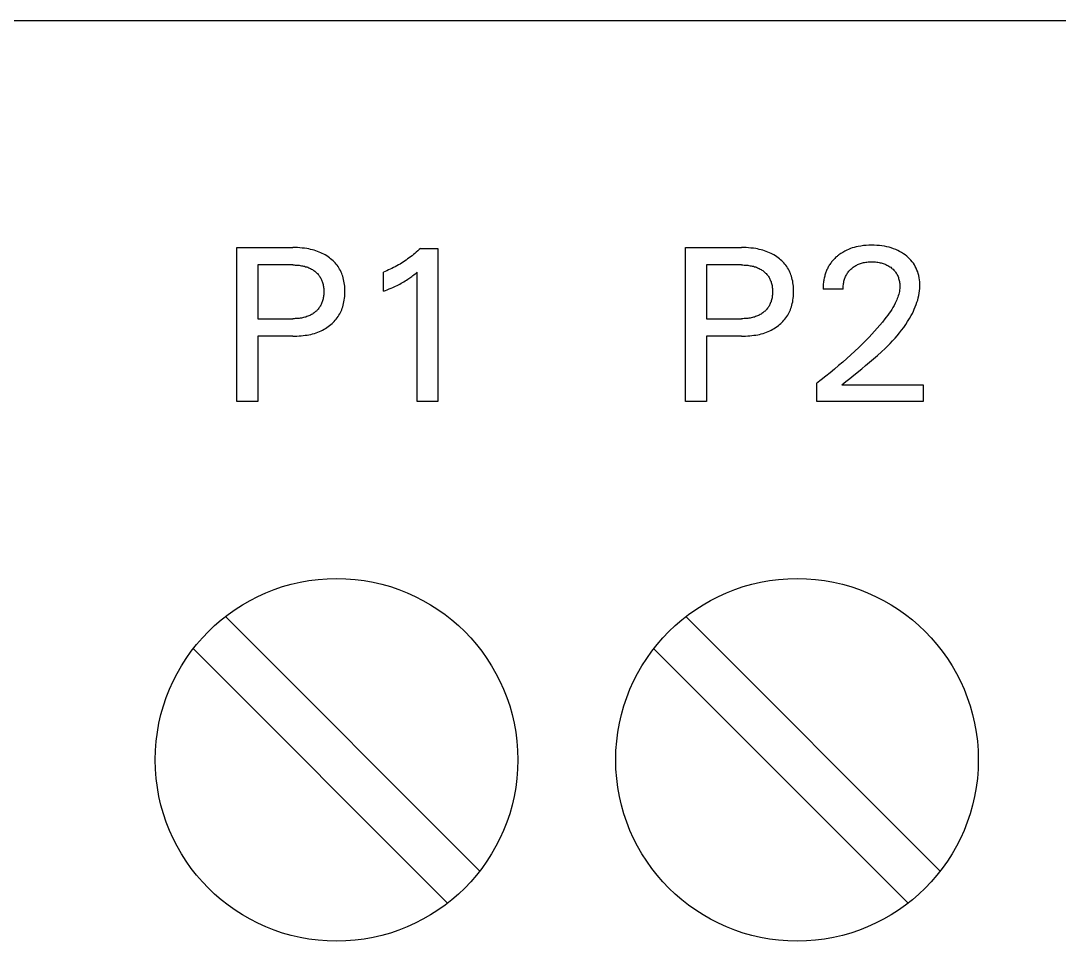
# Model space of a CAD drawing. Extents: x 0 to 420, y 0 to 297.
# Drawn here: x 143.66 to 155.12, y 243.52 to 253.67 of the extents above; entities that cross this region are included whole.
import ezdxf

# ---------------------------------------------------------------- set-up
doc = ezdxf.new("R2010")
doc.units = 0
doc.header["$LTSCALE"] = 23.1
doc.layers.add('10000_FRONT', color=7, linetype='CONTINUOUS')

msp = doc.modelspace()

# ---------------------------------------------------------------- linework, layer by layer
at = {"layer": '10000_FRONT', "color": 7, "linetype": 'CONTINUOUS'}
for p, q in [((207.298, 253.673), (137.798, 253.673)), ((146.048, 249.473), (146.048, 251.173)), ((146.048, 251.173), (146.666, 251.173)), ((146.692, 251.172), (146.666, 251.173)), ((146.718, 251.171), (146.692, 251.172)), ((146.744, 251.17), (146.718, 251.171)), ((146.77, 251.167), (146.744, 251.17)), ((146.796, 251.164), (146.77, 251.167)), ((146.822, 251.16), (146.796, 251.164)), ((146.842, 251.156), (146.822, 251.16)), ((146.862, 251.152), (146.842, 251.156)), ((146.881, 251.147), (146.862, 251.152)), ((146.9, 251.142), (146.881, 251.147)), ((146.919, 251.136), (146.9, 251.142)), ((146.938, 251.13), (146.919, 251.136)), ((146.957, 251.122), (146.938, 251.13)), ((146.974, 251.115), (146.957, 251.122)), ((148.028, 251.121), (148.012, 251.108)), ((148.043, 251.135), (148.028, 251.121)), ((148.058, 251.149), (148.043, 251.135)), ((148.073, 251.163), (148.058, 251.149)), ((148.073, 251.163), (148.266, 251.163)), ((148.266, 251.163), (148.266, 249.473)), ((150.998, 249.473), (150.998, 251.173)), ((150.998, 251.173), (151.616, 251.173)), ((151.642, 251.172), (151.616, 251.173)), ((151.668, 251.171), (151.642, 251.172)), ((151.694, 251.17), (151.668, 251.171)), ((151.72, 251.167), (151.694, 251.17)), ((151.746, 251.164), (151.72, 251.167)), ((151.772, 251.16), (151.746, 251.164)), ((151.792, 251.156), (151.772, 251.16)), ((151.812, 251.152), (151.792, 251.156)), ((151.831, 251.147), (151.812, 251.152)), ((151.85, 251.142), (151.831, 251.147)), ((151.869, 251.136), (151.85, 251.142)), ((151.888, 251.13), (151.869, 251.136)), ((151.907, 251.122), (151.888, 251.13)), ((151.924, 251.115), (151.907, 251.122)), ((152.732, 251.119), (152.71, 251.106)), ((152.754, 251.132), (152.732, 251.119)), ((152.776, 251.143), (152.754, 251.132)), ((152.797, 251.152), (152.776, 251.143)), ((152.817, 251.16), (152.797, 251.152)), ((152.838, 251.168), (152.817, 251.16)), ((152.86, 251.174), (152.838, 251.168)), ((152.881, 251.18), (152.86, 251.174)), ((152.903, 251.184), (152.881, 251.18)), ((152.932, 251.189), (152.903, 251.184)), ((152.961, 251.193), (152.932, 251.189)), ((152.99, 251.196), (152.961, 251.193)), ((153.02, 251.197), (152.99, 251.196)), ((153.049, 251.198), (153.02, 251.197)), ((153.078, 251.198), (153.049, 251.198)), ((153.107, 251.196), (153.078, 251.198)), ((153.136, 251.194), (153.107, 251.196)), ((153.164, 251.19), (153.136, 251.194)), ((153.193, 251.186), (153.164, 251.19)), ((153.218, 251.181), (153.193, 251.186)), ((153.243, 251.175), (153.218, 251.181)), ((153.268, 251.168), (153.243, 251.175)), ((153.293, 251.159), (153.268, 251.168)), ((153.317, 251.15), (153.293, 251.159)), ((153.339, 251.14), (153.317, 251.15)), ((153.36, 251.129), (153.339, 251.14)), ((153.381, 251.117), (153.36, 251.129)), ((146.991, 251.107), (146.974, 251.115)), ((147.007, 251.099), (146.991, 251.107)), ((147.023, 251.09), (147.007, 251.099)), ((147.039, 251.08), (147.023, 251.09)), ((147.054, 251.07), (147.039, 251.08)), ((147.069, 251.059), (147.054, 251.07)), ((147.083, 251.049), (147.069, 251.059)), ((147.096, 251.038), (147.083, 251.049)), ((147.109, 251.026), (147.096, 251.038)), ((147.121, 251.015), (147.109, 251.026)), ((147.133, 251.002), (147.121, 251.015)), ((147.882, 251.012), (147.865, 251.001)), ((147.899, 251.023), (147.882, 251.012)), ((147.916, 251.034), (147.899, 251.023)), ((147.932, 251.046), (147.916, 251.034)), ((147.948, 251.057), (147.932, 251.046)), ((147.965, 251.07), (147.948, 251.057)), ((147.981, 251.082), (147.965, 251.07)), ((147.997, 251.095), (147.981, 251.082)), ((148.012, 251.108), (147.997, 251.095)), ((151.941, 251.107), (151.924, 251.115)), ((151.957, 251.099), (151.941, 251.107)), ((151.973, 251.09), (151.957, 251.099)), ((151.989, 251.08), (151.973, 251.09)), ((152.004, 251.07), (151.989, 251.08)), ((152.019, 251.059), (152.004, 251.07)), ((152.033, 251.049), (152.019, 251.059)), ((152.046, 251.038), (152.033, 251.049)), ((152.059, 251.026), (152.046, 251.038)), ((152.071, 251.015), (152.059, 251.026)), ((152.083, 251.002), (152.071, 251.015)), ((152.603, 251.004), (152.596, 250.995)), ((152.609, 251.013), (152.603, 251.004)), ((152.616, 251.021), (152.609, 251.013)), ((152.623, 251.029), (152.616, 251.021)), ((152.631, 251.037), (152.623, 251.029)), ((152.638, 251.045), (152.631, 251.037)), ((152.646, 251.053), (152.638, 251.045)), ((152.654, 251.061), (152.646, 251.053)), ((152.662, 251.068), (152.654, 251.061)), ((152.67, 251.075), (152.662, 251.068)), ((152.676, 251.08), (152.67, 251.075)), ((152.683, 251.086), (152.676, 251.08)), ((152.69, 251.091), (152.683, 251.086)), ((152.71, 251.106), (152.69, 251.091)), ((152.95, 251.003), (152.962, 251.006)), ((152.962, 251.006), (152.974, 251.008)), ((152.974, 251.008), (152.986, 251.01)), ((152.986, 251.01), (152.999, 251.012)), ((152.999, 251.012), (153.011, 251.013)), ((153.011, 251.013), (153.024, 251.014)), ((153.024, 251.014), (153.037, 251.015)), ((153.037, 251.015), (153.049, 251.015)), ((153.049, 251.015), (153.064, 251.015)), ((153.064, 251.015), (153.078, 251.014)), ((153.078, 251.014), (153.092, 251.013)), ((153.092, 251.013), (153.107, 251.012)), ((153.107, 251.012), (153.121, 251.01)), ((153.121, 251.01), (153.135, 251.007)), ((153.135, 251.007), (153.146, 251.005)), ((153.146, 251.005), (153.157, 251.002)), ((153.402, 251.104), (153.381, 251.117)), ((153.422, 251.09), (153.402, 251.104)), ((153.439, 251.076), (153.422, 251.09)), ((153.455, 251.062), (153.439, 251.076)), ((153.47, 251.047), (153.455, 251.062)), ((153.485, 251.032), (153.47, 251.047)), ((153.499, 251.015), (153.485, 251.032)), ((153.511, 250.998), (153.499, 251.015)), ((146.28, 250.98), (146.28, 250.387)), ((146.666, 250.98), (146.28, 250.98)), ((146.666, 250.98), (146.679, 250.98)), ((146.679, 250.98), (146.693, 250.979)), ((146.693, 250.979), (146.706, 250.979)), ((146.706, 250.979), (146.72, 250.978)), ((146.72, 250.978), (146.734, 250.976)), ((146.734, 250.976), (146.747, 250.974)), ((146.747, 250.974), (146.761, 250.972)), ((146.761, 250.972), (146.772, 250.97)), ((146.772, 250.97), (146.784, 250.968)), ((146.784, 250.968), (146.796, 250.965)), ((146.796, 250.965), (146.807, 250.961)), ((146.807, 250.961), (146.819, 250.958)), ((146.819, 250.958), (146.83, 250.954)), ((146.83, 250.954), (146.841, 250.949)), ((146.841, 250.949), (146.851, 250.945)), ((146.851, 250.945), (146.861, 250.94)), ((146.861, 250.94), (146.871, 250.935)), ((146.871, 250.935), (146.881, 250.93)), ((146.881, 250.93), (146.89, 250.924)), ((146.89, 250.924), (146.899, 250.918)), ((146.899, 250.918), (146.908, 250.911)), ((146.908, 250.911), (146.916, 250.905)), ((146.916, 250.905), (146.923, 250.898)), ((146.923, 250.898), (146.931, 250.891)), ((146.931, 250.891), (146.938, 250.884)), ((147.144, 250.989), (147.133, 251.002)), ((147.154, 250.976), (147.144, 250.989)), ((147.164, 250.962), (147.154, 250.976)), ((147.174, 250.948), (147.164, 250.962)), ((147.182, 250.933), (147.174, 250.948)), ((147.19, 250.918), (147.182, 250.933)), ((147.198, 250.902), (147.19, 250.918)), ((147.205, 250.887), (147.198, 250.902)), ((147.685, 250.909), (147.666, 250.902)), ((147.666, 250.69), (147.666, 250.902)), ((147.703, 250.917), (147.685, 250.909)), ((147.722, 250.925), (147.703, 250.917)), ((147.74, 250.933), (147.722, 250.925)), ((147.759, 250.942), (147.74, 250.933)), ((147.777, 250.951), (147.759, 250.942)), ((147.795, 250.961), (147.777, 250.951)), ((147.813, 250.97), (147.795, 250.961)), ((147.83, 250.98), (147.813, 250.97)), ((147.848, 250.99), (147.83, 250.98)), ((147.865, 251.001), (147.848, 250.99)), ((148.014, 250.881), (148.026, 250.89)), ((148.026, 250.89), (148.038, 250.9)), ((148.038, 249.473), (148.038, 250.9)), ((151.23, 250.98), (151.23, 250.387)), ((151.616, 250.98), (151.23, 250.98)), ((151.616, 250.98), (151.629, 250.98)), ((151.629, 250.98), (151.643, 250.979)), ((151.643, 250.979), (151.656, 250.979)), ((151.656, 250.979), (151.67, 250.978)), ((151.67, 250.978), (151.684, 250.976)), ((151.684, 250.976), (151.697, 250.974)), ((151.697, 250.974), (151.711, 250.972)), ((151.711, 250.972), (151.722, 250.97)), ((151.722, 250.97), (151.734, 250.968)), ((151.734, 250.968), (151.746, 250.965)), ((151.746, 250.965), (151.757, 250.961)), ((151.757, 250.961), (151.769, 250.958)), ((151.769, 250.958), (151.78, 250.954)), ((151.78, 250.954), (151.791, 250.949)), ((151.791, 250.949), (151.801, 250.945)), ((151.801, 250.945), (151.811, 250.94)), ((151.811, 250.94), (151.821, 250.935)), ((151.821, 250.935), (151.831, 250.93)), ((151.831, 250.93), (151.84, 250.924)), ((151.84, 250.924), (151.849, 250.918)), ((151.849, 250.918), (151.858, 250.911)), ((151.858, 250.911), (151.866, 250.905)), ((151.866, 250.905), (151.873, 250.898)), ((151.873, 250.898), (151.881, 250.891)), ((151.881, 250.891), (151.888, 250.884)), ((152.094, 250.989), (152.083, 251.002)), ((152.104, 250.976), (152.094, 250.989)), ((152.114, 250.962), (152.104, 250.976)), ((152.124, 250.948), (152.114, 250.962)), ((152.132, 250.933), (152.124, 250.948)), ((152.14, 250.918), (152.132, 250.933)), ((152.148, 250.902), (152.14, 250.918)), ((152.155, 250.887), (152.148, 250.902)), ((152.546, 250.899), (152.542, 250.888)), ((152.55, 250.909), (152.546, 250.899)), ((152.554, 250.919), (152.55, 250.909)), ((152.558, 250.929), (152.554, 250.919)), ((152.563, 250.939), (152.558, 250.929)), ((152.568, 250.949), (152.563, 250.939)), ((152.573, 250.958), (152.568, 250.949)), ((152.579, 250.968), (152.573, 250.958)), ((152.584, 250.977), (152.579, 250.968)), ((152.59, 250.986), (152.584, 250.977)), ((152.596, 250.995), (152.59, 250.986)), ((152.78, 250.883), (152.786, 250.892)), ((152.786, 250.892), (152.793, 250.901)), ((152.793, 250.901), (152.8, 250.91)), ((152.8, 250.91), (152.807, 250.918)), ((152.807, 250.918), (152.814, 250.926)), ((152.814, 250.926), (152.822, 250.934)), ((152.822, 250.934), (152.831, 250.942)), ((152.831, 250.942), (152.839, 250.949)), ((152.839, 250.949), (152.848, 250.956)), ((152.848, 250.956), (152.857, 250.962)), ((152.857, 250.962), (152.866, 250.968)), ((152.866, 250.968), (152.876, 250.974)), ((152.876, 250.974), (152.886, 250.979)), ((152.886, 250.979), (152.896, 250.984)), ((152.896, 250.984), (152.907, 250.989)), ((152.907, 250.989), (152.917, 250.993)), ((152.917, 250.993), (152.928, 250.997)), ((152.928, 250.997), (152.939, 251)), ((152.939, 251), (152.95, 251.003)), ((153.157, 251.002), (153.167, 250.999)), ((153.167, 250.999), (153.178, 250.996)), ((153.178, 250.996), (153.188, 250.993)), ((153.188, 250.993), (153.199, 250.989)), ((153.199, 250.989), (153.209, 250.984)), ((153.209, 250.984), (153.22, 250.979)), ((153.22, 250.979), (153.231, 250.973)), ((153.231, 250.973), (153.241, 250.967)), ((153.241, 250.967), (153.251, 250.961)), ((153.251, 250.961), (153.261, 250.954)), ((153.261, 250.954), (153.271, 250.946)), ((153.271, 250.946), (153.279, 250.939)), ((153.279, 250.939), (153.287, 250.932)), ((153.287, 250.932), (153.295, 250.924)), ((153.295, 250.924), (153.302, 250.916)), ((153.302, 250.916), (153.309, 250.908)), ((153.309, 250.908), (153.316, 250.899)), ((153.316, 250.899), (153.322, 250.89)), ((153.322, 250.89), (153.328, 250.881)), ((153.523, 250.98), (153.511, 250.998)), ((153.533, 250.962), (153.523, 250.98)), ((153.543, 250.943), (153.533, 250.962)), ((153.551, 250.924), (153.543, 250.943)), ((153.559, 250.904), (153.551, 250.924)), ((153.565, 250.884), (153.559, 250.904)), ((146.938, 250.884), (146.945, 250.876)), ((146.945, 250.876), (146.951, 250.868)), ((146.951, 250.868), (146.958, 250.86)), ((146.958, 250.86), (146.963, 250.852)), ((146.963, 250.852), (146.969, 250.843)), ((146.969, 250.843), (146.974, 250.834)), ((146.974, 250.834), (146.979, 250.825)), ((146.979, 250.825), (146.983, 250.816)), ((146.983, 250.816), (146.987, 250.806)), ((146.987, 250.806), (146.991, 250.797)), ((146.991, 250.797), (146.994, 250.787)), ((146.994, 250.787), (146.997, 250.777)), ((146.997, 250.777), (146.999, 250.766)), ((147.211, 250.871), (147.205, 250.887)), ((147.216, 250.855), (147.211, 250.871)), ((147.221, 250.838), (147.216, 250.855)), ((147.226, 250.82), (147.221, 250.838)), ((147.23, 250.801), (147.226, 250.82)), ((147.233, 250.783), (147.23, 250.801)), ((147.236, 250.764), (147.233, 250.783)), ((147.845, 250.77), (147.86, 250.778)), ((147.86, 250.778), (147.875, 250.786)), ((147.875, 250.786), (147.891, 250.795)), ((147.891, 250.795), (147.906, 250.804)), ((147.906, 250.804), (147.921, 250.814)), ((147.921, 250.814), (147.936, 250.823)), ((147.936, 250.823), (147.946, 250.83)), ((147.946, 250.83), (147.957, 250.838)), ((147.957, 250.838), (147.967, 250.845)), ((147.967, 250.845), (147.979, 250.854)), ((147.979, 250.854), (147.99, 250.862)), ((147.99, 250.862), (148.001, 250.871)), ((148.001, 250.871), (148.014, 250.881)), ((151.888, 250.884), (151.895, 250.876)), ((151.895, 250.876), (151.901, 250.868)), ((151.901, 250.868), (151.908, 250.86)), ((151.908, 250.86), (151.913, 250.852)), ((151.913, 250.852), (151.919, 250.843)), ((151.919, 250.843), (151.924, 250.834)), ((151.924, 250.834), (151.929, 250.825)), ((151.929, 250.825), (151.933, 250.816)), ((151.933, 250.816), (151.937, 250.806)), ((151.937, 250.806), (151.941, 250.797)), ((151.941, 250.797), (151.944, 250.787)), ((151.944, 250.787), (151.947, 250.777)), ((151.947, 250.777), (151.949, 250.766)), ((152.161, 250.871), (152.155, 250.887)), ((152.166, 250.855), (152.161, 250.871)), ((152.171, 250.838), (152.166, 250.855)), ((152.176, 250.82), (152.171, 250.838)), ((152.18, 250.801), (152.176, 250.82)), ((152.183, 250.783), (152.18, 250.801)), ((152.186, 250.764), (152.183, 250.783)), ((152.519, 250.785), (152.518, 250.773)), ((152.521, 250.797), (152.519, 250.785)), ((152.523, 250.809), (152.521, 250.797)), ((152.525, 250.821), (152.523, 250.809)), ((152.527, 250.833), (152.525, 250.821)), ((152.53, 250.845), (152.527, 250.833)), ((152.533, 250.857), (152.53, 250.845)), ((152.536, 250.867), (152.533, 250.857)), ((152.539, 250.878), (152.536, 250.867)), ((152.542, 250.888), (152.539, 250.878)), ((152.739, 250.763), (152.741, 250.776)), ((152.741, 250.776), (152.743, 250.788)), ((152.743, 250.788), (152.746, 250.8)), ((152.746, 250.8), (152.749, 250.811)), ((152.749, 250.811), (152.752, 250.822)), ((152.752, 250.822), (152.756, 250.833)), ((152.756, 250.833), (152.76, 250.843)), ((152.76, 250.843), (152.764, 250.854)), ((152.764, 250.854), (152.769, 250.864)), ((152.769, 250.864), (152.774, 250.874)), ((152.774, 250.874), (152.78, 250.883)), ((153.328, 250.881), (153.333, 250.872)), ((153.333, 250.872), (153.338, 250.862)), ((153.338, 250.862), (153.342, 250.852)), ((153.342, 250.852), (153.346, 250.842)), ((153.346, 250.842), (153.349, 250.831)), ((153.349, 250.831), (153.352, 250.821)), ((153.352, 250.821), (153.355, 250.809)), ((153.355, 250.809), (153.358, 250.797)), ((153.358, 250.797), (153.36, 250.786)), ((153.36, 250.786), (153.361, 250.774)), ((153.571, 250.862), (153.565, 250.884)), ((153.576, 250.839), (153.571, 250.862)), ((153.579, 250.816), (153.576, 250.839)), ((153.582, 250.793), (153.579, 250.816)), ((153.583, 250.77), (153.582, 250.793)), ((146.999, 250.766), (147.002, 250.754)), ((147.002, 250.754), (147.004, 250.743)), ((147.004, 250.743), (147.005, 250.732)), ((147.005, 250.732), (147.006, 250.72)), ((147.006, 250.72), (147.007, 250.709)), ((147.007, 250.663), (147.006, 250.651)), ((147.007, 250.709), (147.008, 250.697)), ((147.008, 250.674), (147.007, 250.663)), ((147.008, 250.697), (147.008, 250.686)), ((147.008, 250.686), (147.008, 250.674)), ((147.238, 250.745), (147.236, 250.764)), ((147.239, 250.726), (147.238, 250.745)), ((147.24, 250.707), (147.239, 250.726)), ((147.239, 250.65), (147.24, 250.669)), ((147.24, 250.688), (147.24, 250.707)), ((147.24, 250.669), (147.24, 250.688)), ((147.666, 250.69), (147.687, 250.698)), ((147.687, 250.698), (147.708, 250.706)), ((147.708, 250.706), (147.729, 250.715)), ((147.729, 250.715), (147.749, 250.724)), ((147.749, 250.724), (147.77, 250.733)), ((147.77, 250.733), (147.785, 250.74)), ((147.785, 250.74), (147.8, 250.747)), ((147.8, 250.747), (147.815, 250.755)), ((147.815, 250.755), (147.83, 250.762)), ((147.83, 250.762), (147.845, 250.77)), ((151.949, 250.766), (151.952, 250.754)), ((151.952, 250.754), (151.954, 250.743)), ((151.954, 250.743), (151.955, 250.732)), ((151.955, 250.732), (151.956, 250.72)), ((151.956, 250.72), (151.957, 250.709)), ((151.957, 250.663), (151.956, 250.651)), ((151.957, 250.709), (151.958, 250.697)), ((151.958, 250.674), (151.957, 250.663)), ((151.958, 250.697), (151.958, 250.686)), ((151.958, 250.686), (151.958, 250.674)), ((152.188, 250.745), (152.186, 250.764)), ((152.189, 250.726), (152.188, 250.745)), ((152.19, 250.707), (152.189, 250.726)), ((152.189, 250.65), (152.19, 250.669)), ((152.19, 250.688), (152.19, 250.707)), ((152.19, 250.669), (152.19, 250.688)), ((152.517, 250.761), (152.516, 250.749)), ((152.516, 250.749), (152.516, 250.737)), ((152.516, 250.737), (152.516, 250.726)), ((152.516, 250.726), (152.516, 250.714)), ((152.736, 250.714), (152.516, 250.714)), ((152.518, 250.773), (152.517, 250.761)), ((152.736, 250.726), (152.737, 250.738)), ((152.736, 250.714), (152.736, 250.726)), ((152.737, 250.738), (152.738, 250.751)), ((152.738, 250.751), (152.739, 250.763)), ((153.354, 250.673), (153.35, 250.657)), ((153.357, 250.689), (153.354, 250.673)), ((153.36, 250.705), (153.357, 250.689)), ((153.362, 250.721), (153.36, 250.705)), ((153.361, 250.774), (153.362, 250.762)), ((153.362, 250.762), (153.363, 250.75)), ((153.363, 250.738), (153.362, 250.721)), ((153.363, 250.75), (153.363, 250.738)), ((153.571, 250.644), (153.576, 250.67)), ((153.576, 250.67), (153.58, 250.695)), ((153.58, 250.695), (153.582, 250.721)), ((153.582, 250.721), (153.583, 250.747)), ((153.583, 250.747), (153.583, 250.77)), ((146.979, 250.545), (146.974, 250.536)), ((146.983, 250.555), (146.979, 250.545)), ((146.987, 250.565), (146.983, 250.555)), ((146.991, 250.574), (146.987, 250.565)), ((146.994, 250.584), (146.991, 250.574)), ((146.997, 250.594), (146.994, 250.584)), ((147, 250.605), (146.997, 250.594)), ((147.002, 250.617), (147, 250.605)), ((147.004, 250.628), (147.002, 250.617)), ((147.005, 250.64), (147.004, 250.628)), ((147.006, 250.651), (147.005, 250.64)), ((147.222, 250.536), (147.226, 250.555)), ((147.226, 250.555), (147.23, 250.574)), ((147.23, 250.574), (147.233, 250.592)), ((147.233, 250.592), (147.236, 250.612)), ((147.236, 250.612), (147.238, 250.631)), ((147.238, 250.631), (147.239, 250.65)), ((151.929, 250.545), (151.924, 250.536)), ((151.933, 250.555), (151.929, 250.545)), ((151.937, 250.565), (151.933, 250.555)), ((151.941, 250.574), (151.937, 250.565)), ((151.944, 250.584), (151.941, 250.574)), ((151.947, 250.594), (151.944, 250.584)), ((151.95, 250.605), (151.947, 250.594)), ((151.952, 250.617), (151.95, 250.605)), ((151.954, 250.628), (151.952, 250.617)), ((151.955, 250.64), (151.954, 250.628)), ((151.956, 250.651), (151.955, 250.64)), ((152.172, 250.536), (152.176, 250.555)), ((152.176, 250.555), (152.18, 250.574)), ((152.18, 250.574), (152.183, 250.592)), ((152.183, 250.592), (152.186, 250.612)), ((152.186, 250.612), (152.188, 250.631)), ((152.188, 250.631), (152.189, 250.65)), ((153.31, 250.557), (153.298, 250.534)), ((153.321, 250.58), (153.31, 250.557)), ((153.328, 250.595), (153.321, 250.58)), ((153.334, 250.61), (153.328, 250.595)), ((153.34, 250.626), (153.334, 250.61)), ((153.345, 250.641), (153.34, 250.626)), ((153.35, 250.657), (153.345, 250.641)), ((153.542, 250.543), (153.551, 250.568)), ((153.551, 250.568), (153.559, 250.593)), ((153.559, 250.593), (153.566, 250.618)), ((153.566, 250.618), (153.571, 250.644)), ((146.872, 250.433), (146.862, 250.428)), ((146.882, 250.439), (146.872, 250.433)), ((146.891, 250.445), (146.882, 250.439)), ((146.9, 250.451), (146.891, 250.445)), ((146.909, 250.458), (146.9, 250.451)), ((146.917, 250.465), (146.909, 250.458)), ((146.925, 250.472), (146.917, 250.465)), ((146.932, 250.479), (146.925, 250.472)), ((146.939, 250.486), (146.932, 250.479)), ((146.946, 250.494), (146.939, 250.486)), ((146.952, 250.502), (146.946, 250.494)), ((146.958, 250.51), (146.952, 250.502)), ((146.964, 250.518), (146.958, 250.51)), ((146.969, 250.527), (146.964, 250.518)), ((146.974, 250.536), (146.969, 250.527)), ((147.175, 250.425), (147.183, 250.44)), ((147.183, 250.44), (147.191, 250.455)), ((147.191, 250.455), (147.199, 250.471)), ((147.199, 250.471), (147.205, 250.487)), ((147.205, 250.487), (147.211, 250.503)), ((147.211, 250.503), (147.217, 250.52)), ((147.217, 250.52), (147.222, 250.536)), ((151.822, 250.433), (151.812, 250.428)), ((151.832, 250.439), (151.822, 250.433)), ((151.841, 250.445), (151.832, 250.439)), ((151.85, 250.451), (151.841, 250.445)), ((151.859, 250.458), (151.85, 250.451)), ((151.867, 250.465), (151.859, 250.458)), ((151.875, 250.472), (151.867, 250.465)), ((151.882, 250.479), (151.875, 250.472)), ((151.889, 250.486), (151.882, 250.479)), ((151.896, 250.494), (151.889, 250.486)), ((151.902, 250.502), (151.896, 250.494)), ((151.908, 250.51), (151.902, 250.502)), ((151.914, 250.518), (151.908, 250.51)), ((151.919, 250.527), (151.914, 250.518)), ((151.924, 250.536), (151.919, 250.527)), ((152.125, 250.425), (152.133, 250.44)), ((152.133, 250.44), (152.141, 250.455)), ((152.141, 250.455), (152.149, 250.471)), ((152.149, 250.471), (152.155, 250.487)), ((152.155, 250.487), (152.161, 250.503)), ((152.161, 250.503), (152.167, 250.52)), ((152.167, 250.52), (152.172, 250.536)), ((153.244, 250.447), (153.229, 250.426)), ((153.258, 250.468), (153.244, 250.447)), ((153.272, 250.49), (153.258, 250.468)), ((153.285, 250.512), (153.272, 250.49)), ((153.298, 250.534), (153.285, 250.512)), ((153.488, 250.423), (153.5, 250.446)), ((153.5, 250.446), (153.511, 250.47)), ((153.511, 250.47), (153.522, 250.494)), ((153.522, 250.494), (153.533, 250.518)), ((153.533, 250.518), (153.542, 250.543)), ((146.28, 250.387), (146.666, 250.387)), ((146.679, 250.387), (146.666, 250.387)), ((146.693, 250.388), (146.679, 250.387)), ((146.707, 250.388), (146.693, 250.388)), ((146.72, 250.39), (146.707, 250.388)), ((146.734, 250.391), (146.72, 250.39)), ((146.748, 250.393), (146.734, 250.391)), ((146.761, 250.395), (146.748, 250.393)), ((146.773, 250.397), (146.761, 250.395)), ((146.785, 250.4), (146.773, 250.397)), ((146.797, 250.403), (146.785, 250.4)), ((146.808, 250.406), (146.797, 250.403)), ((146.82, 250.41), (146.808, 250.406)), ((146.831, 250.414), (146.82, 250.41)), ((146.842, 250.419), (146.831, 250.414)), ((146.852, 250.423), (146.842, 250.419)), ((146.862, 250.428), (146.852, 250.423)), ((147.072, 250.311), (147.085, 250.322)), ((147.085, 250.322), (147.098, 250.333)), ((147.098, 250.333), (147.111, 250.345)), ((147.111, 250.345), (147.123, 250.357)), ((147.123, 250.357), (147.134, 250.37)), ((147.134, 250.37), (147.145, 250.383)), ((147.145, 250.383), (147.156, 250.396)), ((147.156, 250.396), (147.165, 250.41)), ((147.165, 250.41), (147.175, 250.425)), ((151.23, 250.387), (151.616, 250.387)), ((151.629, 250.387), (151.616, 250.387)), ((151.643, 250.388), (151.629, 250.387)), ((151.657, 250.388), (151.643, 250.388)), ((151.67, 250.39), (151.657, 250.388)), ((151.684, 250.391), (151.67, 250.39)), ((151.698, 250.393), (151.684, 250.391)), ((151.711, 250.395), (151.698, 250.393)), ((151.723, 250.397), (151.711, 250.395)), ((151.735, 250.4), (151.723, 250.397)), ((151.747, 250.403), (151.735, 250.4)), ((151.758, 250.406), (151.747, 250.403)), ((151.77, 250.41), (151.758, 250.406)), ((151.781, 250.414), (151.77, 250.41)), ((151.792, 250.419), (151.781, 250.414)), ((151.802, 250.423), (151.792, 250.419)), ((151.812, 250.428), (151.802, 250.423)), ((152.022, 250.311), (152.035, 250.322)), ((152.035, 250.322), (152.048, 250.333)), ((152.048, 250.333), (152.061, 250.345)), ((152.061, 250.345), (152.073, 250.357)), ((152.073, 250.357), (152.084, 250.37)), ((152.084, 250.37), (152.095, 250.383)), ((152.095, 250.383), (152.106, 250.396)), ((152.106, 250.396), (152.115, 250.41)), ((152.115, 250.41), (152.125, 250.425)), ((153.17, 250.35), (153.142, 250.316)), ((153.198, 250.385), (153.17, 250.35)), ((153.213, 250.405), (153.198, 250.385)), ((153.229, 250.426), (153.213, 250.405)), ((153.405, 250.292), (153.427, 250.323)), ((153.427, 250.323), (153.448, 250.356)), ((153.448, 250.356), (153.469, 250.389)), ((153.469, 250.389), (153.488, 250.423)), ((146.779, 250.201), (146.802, 250.204)), ((146.802, 250.204), (146.824, 250.207)), ((146.824, 250.207), (146.844, 250.211)), ((146.844, 250.211), (146.864, 250.215)), ((146.864, 250.215), (146.883, 250.22)), ((146.883, 250.22), (146.903, 250.226)), ((146.903, 250.226), (146.922, 250.232)), ((146.922, 250.232), (146.941, 250.239)), ((146.941, 250.239), (146.96, 250.246)), ((146.96, 250.246), (146.977, 250.254)), ((146.977, 250.254), (146.993, 250.262)), ((146.993, 250.262), (147.01, 250.271)), ((147.01, 250.271), (147.026, 250.28)), ((147.026, 250.28), (147.041, 250.29)), ((147.041, 250.29), (147.057, 250.3)), ((147.057, 250.3), (147.072, 250.311)), ((151.729, 250.201), (151.752, 250.204)), ((151.752, 250.204), (151.774, 250.207)), ((151.774, 250.207), (151.794, 250.211)), ((151.794, 250.211), (151.814, 250.215)), ((151.814, 250.215), (151.833, 250.22)), ((151.833, 250.22), (151.853, 250.226)), ((151.853, 250.226), (151.872, 250.232)), ((151.872, 250.232), (151.891, 250.239)), ((151.891, 250.239), (151.91, 250.246)), ((151.91, 250.246), (151.927, 250.254)), ((151.927, 250.254), (151.943, 250.262)), ((151.943, 250.262), (151.96, 250.271)), ((151.96, 250.271), (151.976, 250.28)), ((151.976, 250.28), (151.991, 250.29)), ((151.991, 250.29), (152.007, 250.3)), ((152.007, 250.3), (152.022, 250.311)), ((153.053, 250.216), (153.023, 250.184)), ((153.083, 250.249), (153.053, 250.216)), ((153.113, 250.282), (153.083, 250.249)), ((153.142, 250.316), (153.113, 250.282)), ((153.334, 250.2), (153.358, 250.23)), ((153.358, 250.23), (153.382, 250.26)), ((153.382, 250.26), (153.405, 250.292)), ((146.28, 250.194), (146.28, 249.473)), ((146.666, 250.194), (146.28, 250.194)), ((146.666, 250.194), (146.688, 250.195)), ((146.688, 250.195), (146.711, 250.195)), ((146.711, 250.195), (146.734, 250.197)), ((146.734, 250.197), (146.757, 250.198)), ((146.757, 250.198), (146.779, 250.201)), ((151.23, 250.194), (151.23, 249.473)), ((151.616, 250.194), (151.23, 250.194)), ((151.616, 250.194), (151.638, 250.195)), ((151.638, 250.195), (151.661, 250.195)), ((151.661, 250.195), (151.684, 250.197)), ((151.684, 250.197), (151.707, 250.198)), ((151.707, 250.198), (151.729, 250.201)), ((152.95, 250.111), (152.908, 250.07)), ((152.992, 250.152), (152.95, 250.111)), ((153.023, 250.184), (152.992, 250.152)), ((153.229, 250.087), (153.256, 250.115)), ((153.256, 250.115), (153.282, 250.143)), ((153.282, 250.143), (153.309, 250.171)), ((153.309, 250.171), (153.334, 250.2)), ((152.823, 249.99), (152.778, 249.949)), ((152.866, 250.029), (152.823, 249.99)), ((152.908, 250.07), (152.866, 250.029)), ((153.073, 249.945), (153.117, 249.982)), ((153.117, 249.982), (153.159, 250.021)), ((153.159, 250.021), (153.201, 250.06)), ((153.201, 250.06), (153.229, 250.087)), ((152.687, 249.87), (152.641, 249.831)), ((152.733, 249.909), (152.687, 249.87)), ((152.778, 249.949), (152.733, 249.909)), ((152.941, 249.835), (152.985, 249.871)), ((152.985, 249.871), (153.029, 249.908)), ((153.029, 249.908), (153.073, 249.945)), ((152.544, 249.752), (152.495, 249.714)), ((152.593, 249.791), (152.544, 249.752)), ((152.641, 249.831), (152.593, 249.791)), ((152.809, 249.729), (152.853, 249.764)), ((152.853, 249.764), (152.941, 249.835)), ((152.495, 249.714), (152.446, 249.676)), ((152.446, 249.473), (152.446, 249.676)), ((152.723, 249.658), (152.766, 249.694)), ((152.723, 249.658), (153.618, 249.658)), ((152.766, 249.694), (152.809, 249.729)), ((153.618, 249.658), (153.618, 249.473)), ((146.28, 249.473), (146.048, 249.473)), ((148.266, 249.473), (148.038, 249.473)), ((151.23, 249.473), (150.998, 249.473)), ((153.618, 249.473), (152.446, 249.473)), ((148.727, 244.297), (145.922, 247.102)), ((153.807, 244.297), (151.002, 247.102)), ((145.569, 246.748), (148.373, 243.944)), ((150.649, 246.748), (153.453, 243.944))]:
    msp.add_line(p, q, dxfattribs=at)
for centre in [(147.148, 245.523), (152.228, 245.523)]:
    msp.add_circle(centre, 2, dxfattribs=at)

doc.saveas('drawing.dxf')
